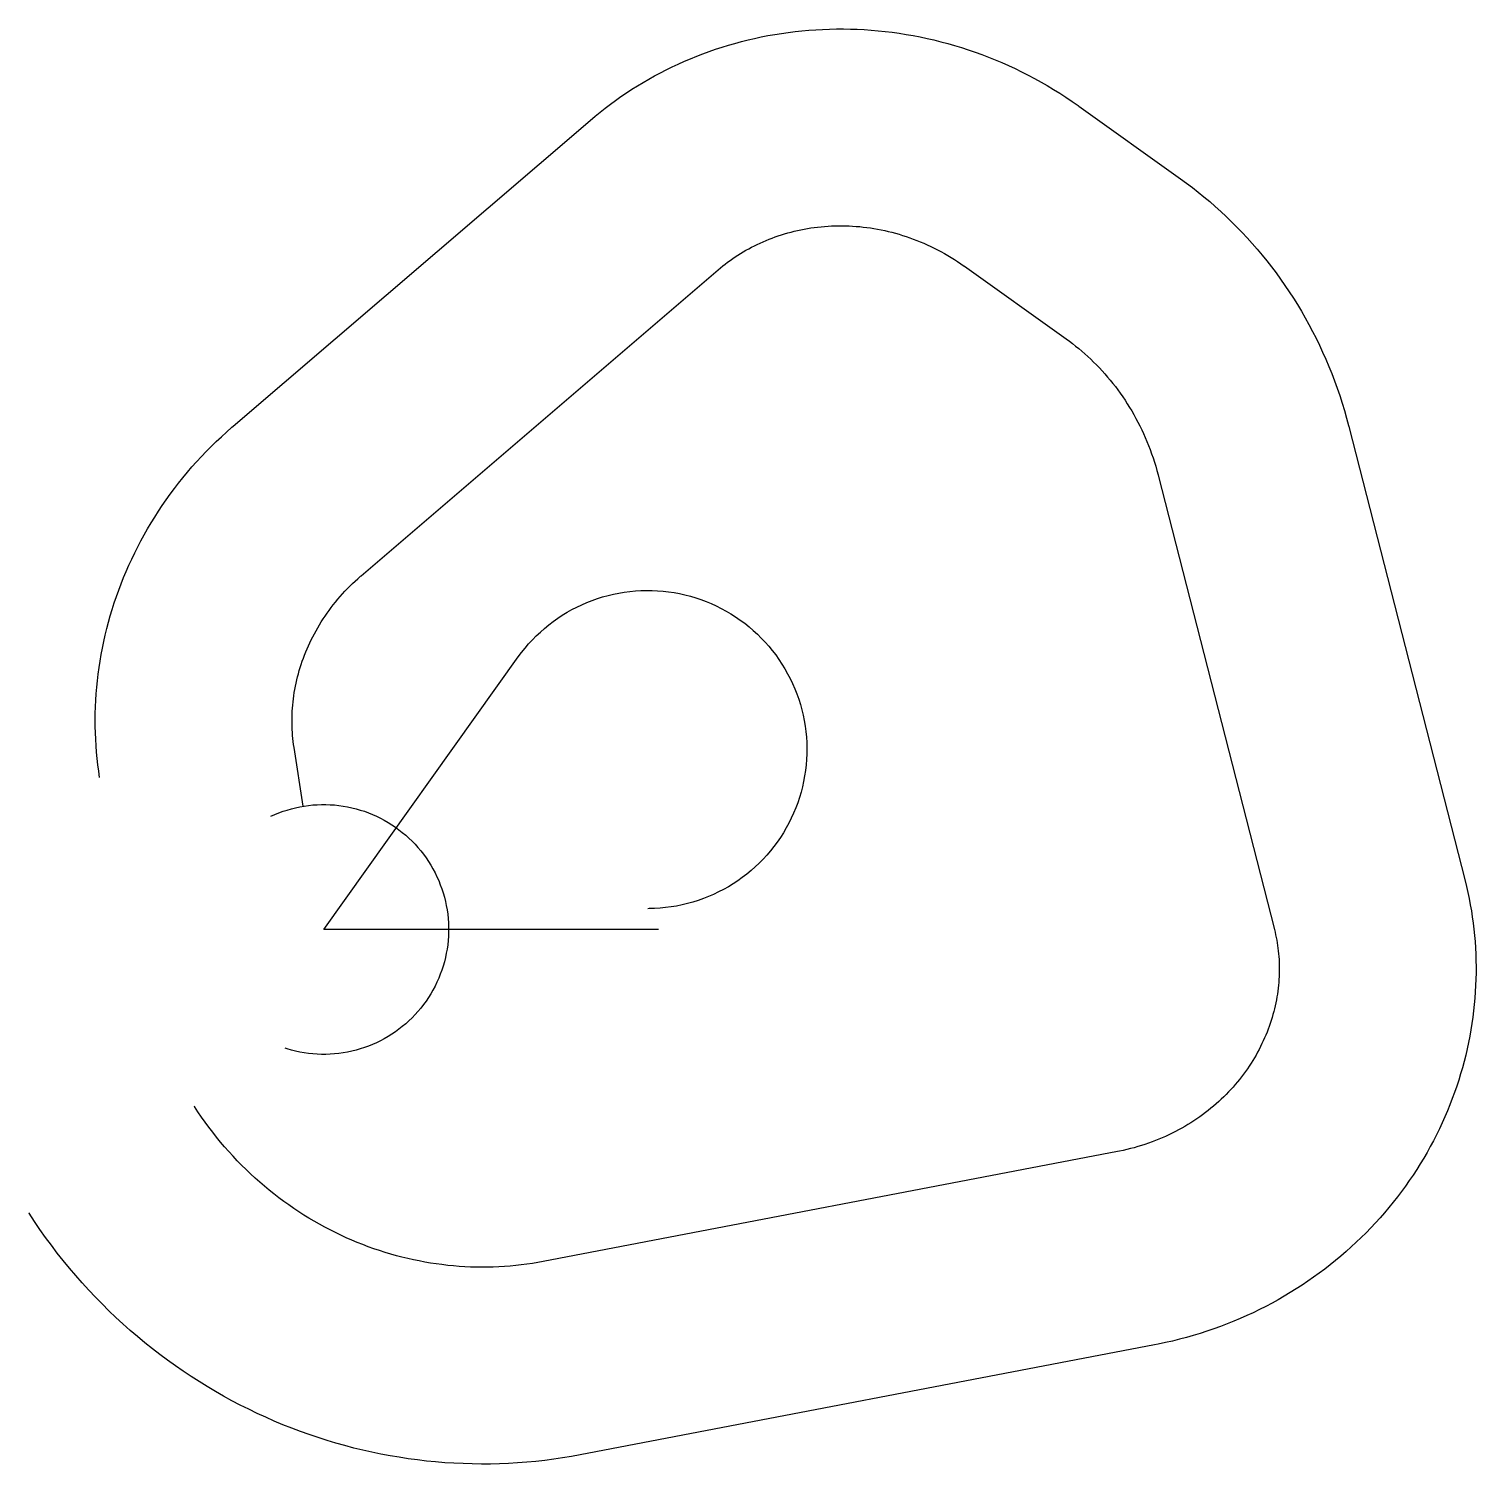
# Model space of a CAD drawing. Header units: metres. Extents: x -6891 to 26938, y -12494 to 21047.
import ezdxf

# ---------------------------------------------------------------- set-up
doc = ezdxf.new("R2010")
doc.units = ezdxf.units.M

msp = doc.modelspace()

# ---------------------------------------------------------------- linework, layer by layer
at = {"layer": 'Boundry', "color": 1}
for p, q in [((17654, 19242), (20030, 17546)), ((-2118, 11760), (6227, 18910)), ((875, 8267), (9220, 15417)), ((14981, 15499), (17356, 13802)), ((23963, 11756), (26680, 1140)), ((19507, 10616), (22224, 0)), ((-480, 2880), (-693, 4253)), ((18559, -5191), (5134, -7761)), ((19424, -9709), (5999, -12279))]:
    msp.add_line(p, q, dxfattribs=at)
at = {"layer": 'NorminalTrack', "color": 1}
msp.add_lwpolyline([(7825, 0), (0, 0), (4548, 6368), (4548, 6368), (4625, 6472), (4706, 6574), (4791, 6672), (4879, 6768), (4970, 6860), (5064, 6950), (5161, 7036), (5261, 7118), (5364, 7197), (5470, 7272), (5578, 7344), (5689, 7412), (5802, 7476), (5917, 7536), (6035, 7591), (6154, 7643), (6274, 7691), (6397, 7734), (6521, 7773), (6646, 7807), (6772, 7838), (6899, 7863), (7027, 7885), (7156, 7902), (7285, 7914), (7415, 7922), (7545, 7925), (7675, 7924), (7804, 7918), (7934, 7908), (8063, 7893), (8191, 7874), (8319, 7850), (8445, 7822), (8571, 7789), (8696, 7752), (8819, 7711), (8940, 7666), (9060, 7616), (9178, 7562), (9294, 7504), (9408, 7442), (9520, 7376), (9630, 7306), (9737, 7232), (9841, 7155), (9942, 7074), (10041, 6990), (10137, 6902), (10229, 6811), (10319, 6717), (10405, 6620), (10487, 6519), (10566, 6416), (10641, 6311), (10713, 6202), (10781, 6092), (10845, 5978), (10904, 5863), (10960, 5746), (11012, 5627), (11059, 5506), (11103, 5384), (11142, 5260), (11176, 5135), (11207, 5009), (11232, 4881), (11254, 4753), (11271, 4625), (11283, 4495), (11291, 4366), (11294, 4236), (11293, 4106), (11287, 3976), (11277, 3847), (11262, 3718), (11243, 3590), (11219, 3462), (11191, 3335), (11158, 3210), (11121, 3085), (11080, 2962), (11035, 2840), (10985, 2721), (10931, 2602), (10873, 2486), (10811, 2372), (10745, 2260), (10675, 2151), (10601, 2044), (10524, 1940), (10443, 1838), (10359, 1740), (10271, 1644), (10180, 1551), (10086, 1462), (9989, 1376), (9888, 1294), (9785, 1215), (9680, 1139), (9571, 1068), (9460, 1000), (9347, 936), (9232, 876), (9115, 820), (8996, 769), (8875, 721), (8753, 678), (8629, 639), (8504, 604), (8378, 574), (8250, 548), (8122, 527), (7993, 510), (7864, 498), (7735, 490), (7605, 487), (7575, 486)], dxfattribs=at)
at = {"layer": 'WindSpiral', "color": 5}
for points in [[(6227, 18910), (6343, 19008), (6460, 19103), (6580, 19197), (6701, 19289), (6824, 19378), (6949, 19466), (7076, 19552), (7204, 19636), (7334, 19717), (7466, 19796), (7599, 19874), (7734, 19949), (7870, 20022), (8008, 20092), (8148, 20160), (8288, 20226), (8431, 20290), (8574, 20351), (8719, 20410), (8865, 20466), (9012, 20520), (9161, 20571), (9311, 20620), (9461, 20667), (9613, 20710), (9766, 20752), (9920, 20790), (10074, 20826), (10230, 20859), (10386, 20890), (10544, 20918), (10701, 20943), (10860, 20966), (11019, 20986), (11179, 21003), (11340, 21017), (11501, 21029), (11662, 21037), (11824, 21043), (11986, 21046), (12148, 21047), (12311, 21044), (12474, 21039), (12637, 21030), (12801, 21019), (12964, 21005), (13127, 20988), (13290, 20968), (13453, 20946), (13616, 20920), (13779, 20892), (13942, 20860), (14104, 20826), (14266, 20789), (14428, 20749), (14589, 20706), (14749, 20660), (14909, 20612), (15069, 20560), (15227, 20506), (15386, 20449), (15543, 20389), (15699, 20326), (15855, 20260), (16010, 20191), (16163, 20120), (16316, 20046), (16468, 19969), (16618, 19889), (16768, 19806), (16916, 19721), (17063, 19633), (17208, 19543), (17352, 19449), (17495, 19353), (17636, 19255), (17654, 19242)], [(20030, 17546), (20169, 17444), (20307, 17340), (20444, 17233), (20578, 17124), (20711, 17012), (20843, 16898), (20972, 16781), (21100, 16662), (21225, 16540), (21349, 16416), (21471, 16290), (21591, 16162), (21708, 16031), (21824, 15898), (21937, 15762), (22048, 15625), (22157, 15485), (22264, 15343), (22368, 15200), (22470, 15054), (22570, 14906), (22667, 14756), (22762, 14604), (22854, 14451), (22944, 14295), (23031, 14138), (23115, 13979), (23197, 13819), (23276, 13657), (23352, 13493), (23425, 13327), (23496, 13160), (23564, 12992), (23629, 12822), (23691, 12651), (23751, 12478), (23807, 12304), (23860, 12129), (23911, 11953), (23958, 11776), (23963, 11756)], [(9220, 15417), (9274, 15463), (9330, 15508), (9386, 15552), (9443, 15595), (9501, 15638), (9561, 15679), (9621, 15720), (9682, 15760), (9744, 15799), (9807, 15837), (9871, 15874), (9935, 15910), (10001, 15945), (10067, 15979), (10135, 16012), (10203, 16043), (10272, 16074), (10341, 16104), (10412, 16133), (10483, 16160), (10555, 16186), (10627, 16211), (10701, 16235), (10775, 16258), (10849, 16280), (10925, 16300), (11001, 16319), (11077, 16337), (11154, 16353), (11232, 16369), (11310, 16382), (11389, 16395), (11468, 16406), (11547, 16416), (11627, 16425), (11708, 16432), (11789, 16438), (11870, 16442), (11952, 16445), (12033, 16447), (12116, 16447), (12198, 16445), (12281, 16443), (12364, 16438), (12447, 16433), (12530, 16426), (12614, 16417), (12697, 16407), (12781, 16395), (12864, 16382), (12948, 16367), (13032, 16351), (13116, 16334), (13199, 16314), (13283, 16294), (13366, 16272), (13450, 16248), (13533, 16222), (13616, 16196), (13699, 16167), (13781, 16137), (13864, 16106), (13946, 16073), (14027, 16038), (14109, 16002), (14190, 15965), (14270, 15926), (14350, 15885), (14430, 15843), (14509, 15799), (14587, 15754), (14665, 15707), (14743, 15659), (14819, 15610), (14896, 15558), (14971, 15506), (14981, 15499)], [(17356, 13802), (17431, 13748), (17504, 13692), (17578, 13635), (17650, 13576), (17722, 13516), (17792, 13455), (17862, 13392), (17931, 13327), (17999, 13262), (18066, 13194), (18132, 13126), (18197, 13056), (18261, 12985), (18324, 12912), (18386, 12839), (18447, 12764), (18506, 12687), (18565, 12610), (18622, 12531), (18678, 12451), (18733, 12369), (18786, 12287), (18838, 12203), (18889, 12119), (18938, 12033), (18987, 11946), (19033, 11858), (19079, 11769), (19122, 11679), (19165, 11588), (19206, 11496), (19245, 11403), (19283, 11309), (19319, 11214), (19354, 11118), (19387, 11021), (19419, 10924), (19449, 10826), (19477, 10727), (19504, 10627), (19507, 10616)], [(-5239, 3548), (-5260, 3696), (-5279, 3845), (-5296, 3994), (-5310, 4144), (-5321, 4294), (-5330, 4445), (-5336, 4596), (-5340, 4747), (-5340, 4899), (-5339, 5051), (-5334, 5203), (-5327, 5356), (-5317, 5508), (-5305, 5661), (-5289, 5814), (-5272, 5966), (-5251, 6119), (-5228, 6271), (-5202, 6424), (-5173, 6576), (-5142, 6728), (-5107, 6880), (-5071, 7031), (-5031, 7182), (-4989, 7332), (-4944, 7482), (-4896, 7632), (-4846, 7780), (-4793, 7929), (-4737, 8076), (-4679, 8223), (-4618, 8369), (-4554, 8514), (-4488, 8658), (-4419, 8802), (-4347, 8944), (-4273, 9085), (-4196, 9226), (-4117, 9365), (-4035, 9503), (-3951, 9640), (-3864, 9775), (-3774, 9909), (-3682, 10042), (-3588, 10174), (-3491, 10304), (-3392, 10432), (-3290, 10559), (-3186, 10685), (-3080, 10809), (-2971, 10931), (-2860, 11051), (-2746, 11170), (-2631, 11287), (-2513, 11402), (-2393, 11515), (-2271, 11626), (-2146, 11736), (-2118, 11760)], [(-693, 4253), (-703, 4322), (-712, 4391), (-720, 4460), (-726, 4530), (-731, 4600), (-736, 4671), (-738, 4742), (-740, 4813), (-740, 4884), (-740, 4956), (-737, 5028), (-734, 5100), (-729, 5173), (-723, 5245), (-716, 5318), (-708, 5391), (-698, 5464), (-687, 5537), (-674, 5611), (-660, 5684), (-645, 5757), (-629, 5831), (-611, 5904), (-592, 5977), (-571, 6050), (-549, 6123), (-526, 6196), (-501, 6269), (-475, 6342), (-448, 6414), (-419, 6486), (-389, 6558), (-358, 6630), (-325, 6701), (-291, 6772), (-255, 6843), (-219, 6913), (-180, 6983), (-141, 7052), (-100, 7121), (-58, 7190), (-14, 7258), (31, 7325), (77, 7392), (125, 7458), (174, 7524), (224, 7589), (275, 7653), (328, 7717), (382, 7780), (438, 7842), (494, 7903), (552, 7964), (611, 8024), (672, 8083), (733, 8141), (796, 8198), (860, 8254), (875, 8267)], [(-1234, 2646), (-1141, 2688), (-1046, 2726), (-951, 2761), (-854, 2792), (-756, 2820), (-657, 2845), (-557, 2866), (-457, 2884), (-356, 2898), (-254, 2909), (-153, 2916), (-51, 2919), (51, 2919), (153, 2916), (254, 2909), (356, 2898), (457, 2884), (557, 2866), (657, 2845), (756, 2820), (854, 2792), (951, 2761), (1046, 2726), (1141, 2688), (1234, 2646), (1326, 2602), (1416, 2554), (1504, 2503), (1590, 2449), (1675, 2392), (1757, 2332), (1837, 2269), (1916, 2204), (1991, 2135), (2065, 2065), (2135, 1991), (2204, 1916), (2269, 1837), (2332, 1757), (2392, 1675), (2449, 1590), (2503, 1504), (2554, 1416), (2602, 1326), (2646, 1234), (2688, 1141), (2726, 1046), (2761, 951), (2792, 854), (2820, 756), (2845, 657), (2866, 557), (2884, 457), (2898, 356), (2909, 254), (2916, 153), (2919, 51), (2919, -51), (2916, -153), (2909, -254), (2898, -356), (2884, -457), (2866, -557), (2845, -657), (2820, -756), (2792, -854), (2761, -951), (2726, -1046), (2688, -1141), (2646, -1234), (2602, -1326), (2554, -1416), (2503, -1504), (2449, -1590), (2392, -1675), (2332, -1757), (2269, -1837), (2204, -1916), (2135, -1991), (2065, -2065), (1991, -2135), (1916, -2204), (1837, -2269), (1757, -2332), (1675, -2392), (1590, -2449), (1504, -2503), (1416, -2554), (1326, -2602), (1234, -2646), (1141, -2688), (1046, -2726), (951, -2761), (854, -2792), (756, -2820), (657, -2845), (557, -2866), (457, -2884), (356, -2898), (254, -2909), (153, -2916), (51, -2919), (-51, -2919), (-153, -2916), (-254, -2909), (-356, -2898), (-457, -2884), (-557, -2866), (-657, -2845), (-756, -2820), (-854, -2792), (-902, -2777)], [(26680, 1140), (26714, 1001), (26746, 861), (26776, 720), (26803, 579), (26828, 437), (26850, 294), (26870, 150), (26887, 6), (26902, -139), (26914, -284), (26924, -430), (26931, -576), (26936, -723), (26938, -870), (26938, -1017), (26935, -1165), (26929, -1312), (26921, -1460), (26911, -1608), (26897, -1756), (26881, -1904), (26863, -2052), (26842, -2200), (26818, -2348), (26791, -2496), (26762, -2643), (26731, -2791), (26696, -2938), (26659, -3084), (26620, -3230), (26577, -3376), (26533, -3521), (26485, -3666), (26435, -3810), (26383, -3954), (26327, -4097), (26269, -4239), (26209, -4380), (26146, -4521), (26081, -4660), (26012, -4799), (25942, -4937), (25869, -5074), (25793, -5209), (25715, -5344), (25634, -5477), (25551, -5610), (25465, -5741), (25377, -5870), (25287, -5999), (25194, -6126), (25099, -6252), (25001, -6376), (24902, -6499), (24799, -6620), (24695, -6739), (24588, -6857), (24479, -6973), (24368, -7088), (24255, -7201), (24139, -7312), (24022, -7421), (23902, -7528), (23780, -7633), (23656, -7737), (23530, -7838), (23403, -7937), (23273, -8035), (23141, -8130), (23008, -8223), (22872, -8314), (22735, -8402), (22596, -8488), (22456, -8572), (22313, -8654), (22169, -8733), (22024, -8810), (21877, -8885), (21728, -8957), (21578, -9026), (21426, -9094), (21273, -9158), (21119, -9220), (20963, -9279), (20806, -9336), (20648, -9390), (20489, -9441), (20328, -9490), (20166, -9536), (20004, -9579), (19840, -9619), (19675, -9657), (19510, -9692), (19424, -9709)], [(22224, 0), (22239, -61), (22253, -123), (22266, -185), (22278, -248), (22289, -311), (22299, -375), (22308, -439), (22315, -503), (22322, -568), (22327, -634), (22332, -699), (22335, -765), (22337, -832), (22338, -898), (22338, -965), (22337, -1033), (22334, -1100), (22331, -1168), (22326, -1236), (22320, -1304), (22312, -1372), (22304, -1440), (22294, -1509), (22283, -1578), (22270, -1646), (22257, -1715), (22242, -1784), (22226, -1852), (22209, -1921), (22190, -1990), (22170, -2059), (22149, -2127), (22127, -2196), (22103, -2264), (22078, -2332), (22052, -2400), (22024, -2468), (21995, -2535), (21965, -2602), (21934, -2669), (21901, -2736), (21867, -2802), (21832, -2868), (21795, -2934), (21757, -2999), (21718, -3064), (21678, -3128), (21636, -3192), (21593, -3255), (21549, -3318), (21503, -3380), (21457, -3442), (21409, -3503), (21359, -3564), (21309, -3623), (21257, -3682), (21205, -3741), (21151, -3798), (21095, -3855), (21039, -3912), (20981, -3967), (20923, -4021), (20863, -4075), (20802, -4128), (20739, -4180), (20676, -4231), (20612, -4281), (20546, -4330), (20480, -4378), (20412, -4425), (20343, -4471), (20274, -4516), (20203, -4560), (20131, -4603), (20058, -4645), (19985, -4685), (19910, -4725), (19835, -4763), (19758, -4800), (19681, -4836), (19603, -4870), (19524, -4904), (19444, -4936), (19363, -4966), (19282, -4996), (19199, -5024), (19116, -5051), (19033, -5076), (18948, -5100), (18863, -5123), (18777, -5144), (18691, -5163), (18604, -5182), (18559, -5191)], [(5134, -7761), (5006, -7784), (4877, -7805), (4748, -7824), (4619, -7841), (4489, -7855), (4358, -7867), (4227, -7877), (4095, -7885), (3963, -7890), (3831, -7893), (3698, -7894), (3565, -7893), (3432, -7889), (3298, -7883), (3165, -7874), (3031, -7863), (2898, -7850), (2764, -7834), (2630, -7816), (2496, -7796), (2363, -7773), (2229, -7748), (2096, -7720), (1963, -7691), (1830, -7658), (1698, -7624), (1566, -7587), (1434, -7547), (1303, -7505), (1172, -7461), (1042, -7415), (912, -7366), (783, -7315), (655, -7261), (527, -7205), (400, -7147), (274, -7086), (149, -7023), (24, -6958), (-99, -6890), (-222, -6820), (-344, -6748), (-464, -6674), (-584, -6597), (-702, -6519), (-819, -6438), (-935, -6354), (-1050, -6269), (-1164, -6181), (-1276, -6091), (-1387, -6000), (-1496, -5906), (-1604, -5810), (-1710, -5712), (-1815, -5611), (-1919, -5509), (-2020, -5405), (-2120, -5299), (-2219, -5191), (-2316, -5081), (-2411, -4969), (-2504, -4855), (-2595, -4740), (-2685, -4623), (-2772, -4503), (-2858, -4383), (-2942, -4260), (-3023, -4136), (-3025, -4133)], [(5999, -12279), (5792, -12316), (5584, -12350), (5376, -12381), (5166, -12408), (4956, -12431), (4746, -12451), (4534, -12467), (4323, -12479), (4110, -12488), (3898, -12493), (3685, -12494), (3472, -12492), (3258, -12485), (3045, -12476), (2831, -12462), (2617, -12444), (2404, -12423), (2190, -12398), (1977, -12370), (1764, -12337), (1551, -12301), (1339, -12261), (1127, -12217), (916, -12170), (705, -12119), (495, -12064), (285, -12005), (77, -11942), (-131, -11876), (-338, -11806), (-544, -11733), (-748, -11656), (-952, -11575), (-1155, -11490), (-1356, -11402), (-1556, -11310), (-1754, -11215), (-1951, -11116), (-2147, -11013), (-2341, -10907), (-2533, -10798), (-2724, -10685), (-2913, -10568), (-3100, -10448), (-3285, -10325), (-3468, -10198), (-3650, -10068), (-3829, -9935), (-4006, -9798), (-4181, -9658), (-4353, -9515), (-4524, -9369), (-4692, -9219), (-4857, -9067), (-5020, -8911), (-5181, -8753), (-5338, -8591), (-5494, -8427), (-5646, -8259), (-5796, -8089), (-5943, -7916), (-6087, -7740), (-6228, -7562), (-6366, -7380), (-6501, -7197), (-6634, -7010), (-6763, -6822), (-6888, -6630), (-6891, -6626)]]:
    msp.add_lwpolyline(points, dxfattribs=at)

doc.saveas('drawing.dxf')
